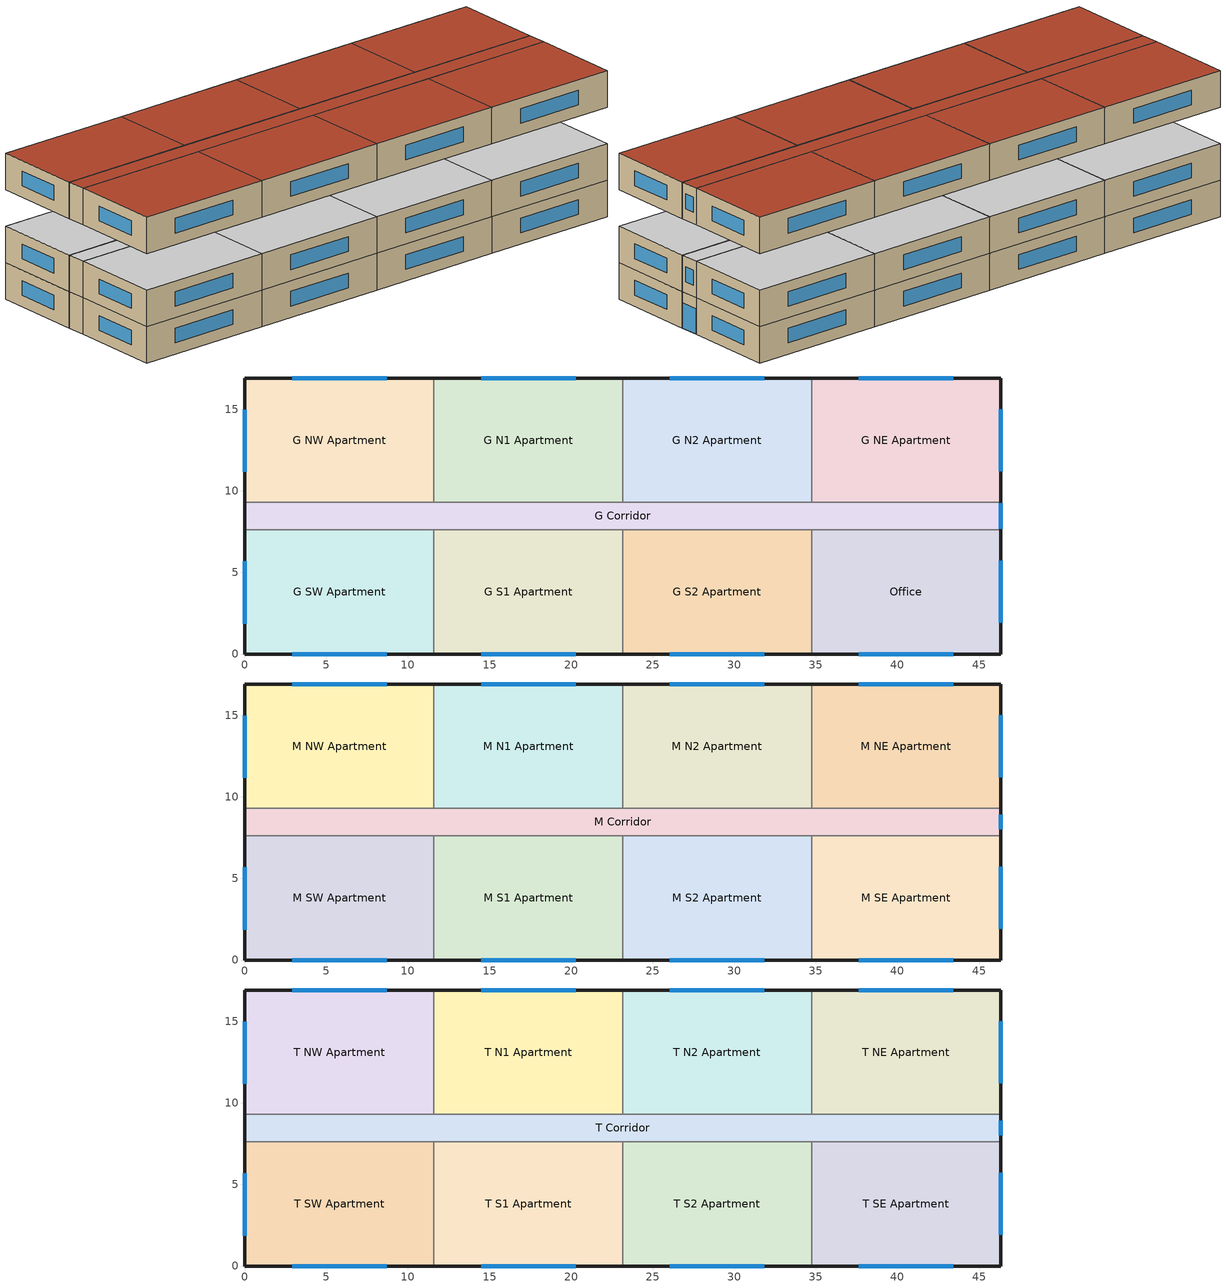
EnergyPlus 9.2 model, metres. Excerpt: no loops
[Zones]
G SW Apartment
 floor ground (ext_slab_8in_with_carpet): 0,7.62 11.58,7.62 11.58,0 0,0 z0
 wall outside (res_ext_wall): 0,7.62 0,0 11.58,0 z0:3.05
 wall to G Corridor (int_wall): 11.58,7.62 0,7.62 z0:3.05
 wall to G S1 Apartment (int_wall): 11.58,0 11.58,7.62 z0:3.05
 window (Window_U_0.41_SHGC_0.38): 2.9,0 8.69,0 / 0,5.68 0,1.87 z0.95:2.17
 ceiling adiabatic (int_slab_ceiling): 11.58,0 11.58,7.62 0,7.62 0,0 z3.05
G S1 Apartment
 floor ground (ext_slab_8in_with_carpet): 11.58,7.62 23.16,7.62 23.16,0 11.58,0 z0
 wall outside (res_ext_wall): 11.58,0 23.16,0 z0:3.05
 wall to G Corridor (int_wall): 23.16,7.62 11.58,7.62 z0:3.05
 wall to G S2 Apartment (int_wall): 23.16,0 23.16,7.62 z0:3.05
 window (Window_U_0.41_SHGC_0.38): 14.48,0 20.27,0 z0.95:2.17
 ceiling adiabatic (int_slab_ceiling): 23.16,0 23.16,7.62 11.58,7.62 11.58,0 z3.05
G S2 Apartment
 floor ground (ext_slab_8in_with_carpet): 23.16,7.62 34.75,7.62 34.75,0 23.16,0 z0
 wall outside (res_ext_wall): 23.16,0 34.75,0 z0:3.05
 wall to G Corridor (int_wall): 34.75,7.62 23.16,7.62 z0:3.05
 wall to Office (int_wall): 34.75,0 34.75,7.62 z0:3.05
 window (Window_U_0.41_SHGC_0.38): 26.06,0 31.85,0 z0.95:2.17
 ceiling adiabatic (int_slab_ceiling): 34.75,0 34.75,7.62 23.16,7.62 23.16,0 z3.05
Office
 floor ground (ext_slab_8in_with_carpet): 34.75,7.62 46.33,7.62 46.33,0 34.75,0 z0
 wall outside (res_ext_wall): 34.75,0 46.33,0 46.33,7.62 z0:3.05
 wall to G Corridor (int_wall): 46.33,7.62 34.75,7.62 z0:3.05
 window (Window_U_0.41_SHGC_0.38): 37.64,0 43.43,0 / 46.33,1.9 46.33,5.71 z0.95:2.17
 ceiling adiabatic (int_slab_ceiling): 46.33,0 46.33,7.62 34.75,7.62 34.75,0 z3.05
G NW Apartment
 floor ground (ext_slab_8in_with_carpet): 0,16.92 11.58,16.92 11.58,9.3 0,9.3 z0
 wall outside (res_ext_wall): 11.58,16.92 0,16.92 0,9.3 z0:3.05
 wall to G Corridor (int_wall): 0,9.3 11.58,9.3 z0:3.05
 wall to G N1 Apartment (int_wall): 11.58,9.3 11.58,16.92 z0:3.05
 window (Window_U_0.41_SHGC_0.38): 0,14.97 0,11.16 / 8.69,16.92 2.89,16.92 z0.95:2.17
 ceiling adiabatic (int_slab_ceiling): 11.58,9.3 11.58,16.92 0,16.92 0,9.3 z3.05
G N1 Apartment
 floor ground (ext_slab_8in_with_carpet): 11.58,16.92 23.16,16.92 23.16,9.3 11.58,9.3 z0
 wall outside (res_ext_wall): 23.16,16.92 11.58,16.92 z0:3.05
 wall to G Corridor (int_wall): 11.58,9.3 23.16,9.3 z0:3.05
 wall to G N2 Apartment (int_wall): 23.16,9.3 23.16,16.92 z0:3.05
 window (Window_U_0.41_SHGC_0.38): 20.27,16.92 14.48,16.92 z0.95:2.17
 ceiling adiabatic (int_slab_ceiling): 23.16,9.3 23.16,16.92 11.58,16.92 11.58,9.3 z3.05
G N2 Apartment
 floor ground (ext_slab_8in_with_carpet): 23.16,16.92 34.75,16.92 34.75,9.3 23.16,9.3 z0
 wall outside (res_ext_wall): 34.75,16.92 23.16,16.92 z0:3.05
 wall to G Corridor (int_wall): 23.16,9.3 34.75,9.3 z0:3.05
 wall to G NE Apartment (int_wall): 34.75,9.3 34.75,16.92 z0:3.05
 window (Window_U_0.41_SHGC_0.38): 31.85,16.92 26.06,16.92 z0.95:2.17
 ceiling adiabatic (int_slab_ceiling): 34.75,9.3 34.75,16.92 23.16,16.92 23.16,9.3 z3.05
G NE Apartment
 floor ground (ext_slab_8in_with_carpet): 34.75,16.92 46.33,16.92 46.33,9.3 34.75,9.3 z0
 wall outside (res_ext_wall): 46.33,9.3 46.33,16.92 34.75,16.92 z0:3.05
 wall to G Corridor (int_wall): 34.75,9.3 46.33,9.3 z0:3.05
 window (Window_U_0.41_SHGC_0.38): 46.33,11.2 46.33,15.01 / 43.43,16.92 37.64,16.92 z0.95:2.17
 ceiling adiabatic (int_slab_ceiling): 46.33,9.3 46.33,16.92 34.75,16.92 34.75,9.3 z3.05
G Corridor
 floor ground (int_slab_ceiling): 0,9.3 46.33,9.3 46.33,7.62 0,7.62 z0
 wall outside (res_ext_wall): 0,9.3 0,7.62 / 46.33,7.62 46.33,9.3 z0:3.05
 window (Window_U_0.41_SHGC_0.38): 46.33,7.67 46.33,9.25 z0.03:2.13
 ceiling adiabatic (int_slab_ceiling): 46.33,7.62 46.33,9.3 0,9.3 0,7.62 z3.05
M NW Apartment
 floor adiabatic (ext_slab_8in_with_carpet): 0,16.92 11.58,16.92 11.58,9.3 0,9.3 z3.05
 wall outside (res_ext_wall): 11.58,16.92 0,16.92 0,9.3 z3.05:6.1
 wall to M Corridor (int_wall): 0,9.3 11.58,9.3 z3.05:6.1
 wall to M N1 Apartment (int_wall): 11.58,9.3 11.58,16.92 z3.05:6.1
 window (Window_U_0.41_SHGC_0.38): 0,14.97 0,11.16 / 8.69,16.92 2.89,16.92 z4:5.22
 ceiling adiabatic (int_slab_ceiling): 11.58,9.3 11.58,16.92 0,16.92 0,9.3 z6.1
M N1 Apartment
 floor adiabatic (ext_slab_8in_with_carpet): 11.58,16.92 23.16,16.92 23.16,9.3 11.58,9.3 z3.05
 wall outside (res_ext_wall): 23.16,16.92 11.58,16.92 z3.05:6.1
 wall to M Corridor (int_wall): 11.58,9.3 23.16,9.3 z3.05:6.1
 wall to M N2 Apartment (int_wall): 23.16,9.3 23.16,16.92 z3.05:6.1
 window (Window_U_0.41_SHGC_0.38): 20.27,16.92 14.48,16.92 z4:5.22
 ceiling adiabatic (int_slab_ceiling): 23.16,9.3 23.16,16.92 11.58,16.92 11.58,9.3 z6.1
M N2 Apartment
 floor adiabatic (ext_slab_8in_with_carpet): 23.16,16.92 34.75,16.92 34.75,9.3 23.16,9.3 z3.05
 wall outside (res_ext_wall): 34.75,16.92 23.16,16.92 z3.05:6.1
 wall to M Corridor (int_wall): 23.16,9.3 34.75,9.3 z3.05:6.1
 wall to M NE Apartment (int_wall): 34.75,9.3 34.75,16.92 z3.05:6.1
 window (Window_U_0.41_SHGC_0.38): 31.85,16.92 26.06,16.92 z4:5.22
 ceiling adiabatic (int_slab_ceiling): 34.75,9.3 34.75,16.92 23.16,16.92 23.16,9.3 z6.1
M NE Apartment
 floor adiabatic (ext_slab_8in_with_carpet): 34.75,16.92 46.33,16.92 46.33,9.3 34.75,9.3 z3.05
 wall outside (res_ext_wall): 46.33,9.3 46.33,16.92 34.75,16.92 z3.05:6.1
 wall to M Corridor (int_wall): 34.75,9.3 46.33,9.3 z3.05:6.1
 window (Window_U_0.41_SHGC_0.38): 46.33,11.2 46.33,15.01 / 43.43,16.92 37.64,16.92 z4:5.22
 ceiling adiabatic (int_slab_ceiling): 46.33,9.3 46.33,16.92 34.75,16.92 34.75,9.3 z6.1
M SW Apartment
 floor adiabatic (ext_slab_8in_with_carpet): 0,7.62 11.58,7.62 11.58,0 0,0 z3.05
 wall outside (res_ext_wall): 0,7.62 0,0 11.58,0 z3.05:6.1
 wall to M Corridor (int_wall): 11.58,7.62 0,7.62 z3.05:6.1
 wall to M S1 Apartment (int_wall): 11.58,0 11.58,7.62 z3.05:6.1
 window (Window_U_0.41_SHGC_0.38): 2.9,0 8.69,0 / 0,5.68 0,1.87 z4:5.22
 ceiling adiabatic (int_slab_ceiling): 11.58,0 11.58,7.62 0,7.62 0,0 z6.1
M SE Apartment
 floor adiabatic (ext_slab_8in_with_carpet): 34.75,7.62 46.33,7.62 46.33,0 34.75,0 z3.05
 wall outside (res_ext_wall): 34.75,0 46.33,0 46.33,7.62 z3.05:6.1
 wall to M Corridor (int_wall): 46.33,7.62 34.75,7.62 z3.05:6.1
 window (Window_U_0.41_SHGC_0.38): 37.64,0 43.43,0 / 46.33,1.9 46.33,5.71 z4:5.22
 ceiling adiabatic (int_slab_ceiling): 46.33,0 46.33,7.62 34.75,7.62 34.75,0 z6.1
M S1 Apartment
 floor adiabatic (ext_slab_8in_with_carpet): 11.58,7.62 23.16,7.62 23.16,0 11.58,0 z3.05
 wall outside (res_ext_wall): 11.58,0 23.16,0 z3.05:6.1
 wall to M Corridor (int_wall): 23.16,7.62 11.58,7.62 z3.05:6.1
 wall to M S2 Apartment (int_wall): 23.16,0 23.16,7.62 z3.05:6.1
 window (Window_U_0.41_SHGC_0.38): 14.48,0 20.27,0 z4:5.22
 ceiling adiabatic (int_slab_ceiling): 23.16,0 23.16,7.62 11.58,7.62 11.58,0 z6.1
M S2 Apartment
 floor adiabatic (ext_slab_8in_with_carpet): 23.16,7.62 34.75,7.62 34.75,0 23.16,0 z3.05
 wall outside (res_ext_wall): 23.16,0 34.75,0 z3.05:6.1
 wall to M Corridor (int_wall): 34.75,7.62 23.16,7.62 z3.05:6.1
 wall to M SE Apartment (int_wall): 34.75,0 34.75,7.62 z3.05:6.1
 window (Window_U_0.41_SHGC_0.38): 26.06,0 31.85,0 z4:5.22
 ceiling adiabatic (int_slab_ceiling): 34.75,0 34.75,7.62 23.16,7.62 23.16,0 z6.1
M Corridor
 floor adiabatic (ext_slab_8in_with_carpet): 0,9.3 46.33,9.3 46.33,7.62 0,7.62 z3.05
 wall outside (res_ext_wall): 0,9.3 0,7.62 / 46.33,7.62 46.33,9.3 z3.05:6.1
 window (Window_U_0.41_SHGC_0.38): 46.33,8 46.33,8.91 z4:5.22
 ceiling adiabatic (int_slab_ceiling): 46.33,7.62 46.33,9.3 0,9.3 0,7.62 z6.1
T NW Apartment
 floor adiabatic (ext_slab_8in_with_carpet): 0,16.92 11.58,16.92 11.58,9.3 0,9.3 z9.14
 wall outside (res_ext_wall): 11.58,16.92 0,16.92 0,9.3 z9.14:12.19
 wall to T Corridor (int_wall): 0,9.3 11.58,9.3 z9.14:12.19
 wall to T N1 Apartment (int_wall): 11.58,9.3 11.58,16.92 z9.14:12.19
 window (Window_U_0.41_SHGC_0.38): 0,14.97 0,11.16 / 8.69,16.92 2.89,16.92 z10.1:11.32
 roof outside (res_roof): 11.58,9.3 11.58,16.92 0,16.92 0,9.3 z12.19
T N1 Apartment
 floor adiabatic (ext_slab_8in_with_carpet): 11.58,16.92 23.16,16.92 23.16,9.3 11.58,9.3 z9.14
 wall outside (res_ext_wall): 23.16,16.92 11.58,16.92 z9.14:12.19
 wall to T Corridor (int_wall): 11.58,9.3 23.16,9.3 z9.14:12.19
 wall to T N2 Apartment (int_wall): 23.16,9.3 23.16,16.92 z9.14:12.19
 window (Window_U_0.41_SHGC_0.38): 20.27,16.92 14.48,16.92 z10.1:11.32
 roof outside (res_roof): 23.16,9.3 23.16,16.92 11.58,16.92 11.58,9.3 z12.19
T N2 Apartment
 floor adiabatic (ext_slab_8in_with_carpet): 23.16,16.92 34.75,16.92 34.75,9.3 23.16,9.3 z9.14
 wall outside (res_ext_wall): 34.75,16.92 23.16,16.92 z9.14:12.19
 wall to T Corridor (int_wall): 23.16,9.3 34.75,9.3 z9.14:12.19
 wall to T NE Apartment (int_wall): 34.75,9.3 34.75,16.92 z9.14:12.19
 window (Window_U_0.41_SHGC_0.38): 31.85,16.92 26.06,16.92 z10.1:11.32
 roof outside (res_roof): 34.75,9.3 34.75,16.92 23.16,16.92 23.16,9.3 z12.19
T NE Apartment
 floor adiabatic (ext_slab_8in_with_carpet): 34.75,16.92 46.33,16.92 46.33,9.3 34.75,9.3 z9.14
 wall outside (res_ext_wall): 46.33,9.3 46.33,16.92 34.75,16.92 z9.14:12.19
 wall to T Corridor (int_wall): 34.75,9.3 46.33,9.3 z9.14:12.19
 window (Window_U_0.41_SHGC_0.38): 46.33,11.2 46.33,15.01 / 43.43,16.92 37.64,16.92 z10.1:11.32
 roof outside (res_roof): 46.33,9.3 46.33,16.92 34.75,16.92 34.75,9.3 z12.19
T SW Apartment
 floor adiabatic (ext_slab_8in_with_carpet): 0,7.62 11.58,7.62 11.58,0 0,0 z9.14
 wall outside (res_ext_wall): 0,7.62 0,0 11.58,0 z9.14:12.19
 wall to T Corridor (int_wall): 11.58,7.62 0,7.62 z9.14:12.19
 wall to T S1 Apartment (int_wall): 11.58,0 11.58,7.62 z9.14:12.19
 window (Window_U_0.41_SHGC_0.38): 2.9,0 8.69,0 / 0,5.68 0,1.87 z10.1:11.32
 roof outside (res_roof): 11.58,0 11.58,7.62 0,7.62 0,0 z12.19
T SE Apartment
 floor adiabatic (ext_slab_8in_with_carpet): 34.75,7.62 46.33,7.62 46.33,0 34.75,0 z9.14
 wall outside (res_ext_wall): 34.75,0 46.33,0 46.33,7.62 z9.14:12.19
 wall to T Corridor (int_wall): 46.33,7.62 34.75,7.62 z9.14:12.19
 window (Window_U_0.41_SHGC_0.38): 37.64,0 43.43,0 / 46.33,1.9 46.33,5.71 z10.1:11.32
 roof outside (res_roof): 46.33,0 46.33,7.62 34.75,7.62 34.75,0 z12.19
T S1 Apartment
 floor adiabatic (ext_slab_8in_with_carpet): 11.58,7.62 23.16,7.62 23.16,0 11.58,0 z9.14
 wall outside (res_ext_wall): 11.58,0 23.16,0 z9.14:12.19
 wall to T Corridor (int_wall): 23.16,7.62 11.58,7.62 z9.14:12.19
 wall to T S2 Apartment (int_wall): 23.16,0 23.16,7.62 z9.14:12.19
 window (Window_U_0.41_SHGC_0.38): 14.48,0 20.27,0 z10.1:11.32
 roof outside (res_roof): 23.16,0 23.16,7.62 11.58,7.62 11.58,0 z12.19
T S2 Apartment
 floor adiabatic (ext_slab_8in_with_carpet): 23.16,7.62 34.75,7.62 34.75,0 23.16,0 z9.14
 wall outside (res_ext_wall): 23.16,0 34.75,0 z9.14:12.19
 wall to T Corridor (int_wall): 34.75,7.62 23.16,7.62 z9.14:12.19
 wall to T SE Apartment (int_wall): 34.75,0 34.75,7.62 z9.14:12.19
 window (Window_U_0.41_SHGC_0.38): 26.06,0 31.85,0 z10.1:11.32
 roof outside (res_roof): 34.75,0 34.75,7.62 23.16,7.62 23.16,0 z12.19
T Corridor
 floor adiabatic (ext_slab_8in_with_carpet): 0,9.3 46.33,9.3 46.33,7.62 0,7.62 z9.14
 wall outside (res_ext_wall): 0,9.3 0,7.62 / 46.33,7.62 46.33,9.3 z9.14:12.19
 window (Window_U_0.41_SHGC_0.38): 46.33,8 46.33,8.91 z10.1:11.32
 roof outside (res_roof): 46.33,7.62 46.33,9.3 0,9.3 0,7.62 z12.19
[Building]
Mid-Rise Apartment: North Axis {deg}=0; Terrain=City; Loads Convergence Tolerance Value=0.04; Temperature Convergence Tolerance Value {deltaC}=0.4; Solar Distribution=FullExterior; Maximum Number of Warmup Days=25; Minimum Number of Warmup Days=6
[Site:Location]
Xian_Shaanxi_CHN Design_Conditions: Latitude {deg}=34.3; Longitude {deg}=108.93; Time Zone {hr}=8; Elevation {m}=397.5
[SizingPeriod:DesignDay] Day of Month=21; Dry-Bulb Temperature Range Modifier Type=DefaultMultipliers; Barometric Pressure {Pa}=96640; Wind Direction {deg}=70; Rain Indicator=No; Snow Indicator=No; Daylight Saving Time Indicator=No
Name | Month | Day Type | Maximum Dry-Bulb Temperature {C} | Daily Dry-Bulb Temperature Range {deltaC} | Humidity Condition Type | Wetbulb or DewPoint at Maximum Dry-Bulb {C} | Wind Speed {m/s} | Solar Model Indicator | Sky Clearness | ASHRAE Clear Sky Optical Depth for Beam Irradiance (taub) | ASHRAE Clear Sky Optical Depth for Diffuse Irradiance (taud) | Enthalpy at Maximum Dry-Bulb {J/kg}
Xian Ann Htg 99.6% Condns DB | 1 | WinterDesignDay | -6.3 | 0 | Wetbulb | -6.3 | 1.1 | ASHRAEClearSky | 0
Xian Ann Htg 99% Condns DB | 1 | WinterDesignDay | -4.8 | 0 | Wetbulb | -4.8 | 1.1 | ASHRAEClearSky | 0
Xian Ann Hum_n 99.6% Condns DP=>MCDB | 1 | WinterDesignDay | 1.6 | 0 | Dewpoint | -18.1 | 1.1 | ASHRAEClearSky | 0
Xian Ann Hum_n 99% Condns DP=>MCDB | 1 | WinterDesignDay | 1.7 | 0 | Dewpoint | -15.3 | 1.1 | ASHRAEClearSky | 0
Xian Ann Htg Wind 99.6% Condns WS=>MCDB | 1 | WinterDesignDay | 3 | 0 | Wetbulb | 3 | 7.3 | ASHRAEClearSky | 0
Xian Ann Htg Wind 99% Condns WS=>MCDB | 1 | WinterDesignDay | 1.8 | 0 | Wetbulb | 1.8 | 6.3 | ASHRAEClearSky | 0
Xian Ann Clg .4% Condns DB=>MWB | 7 | SummerDesignDay | 35.9 | 9.2 | Wetbulb | 23.3 | 2.9 | ASHRAETau |  | 0.807 | 1.369
Xian Ann Clg 1% Condns DB=>MWB | 7 | SummerDesignDay | 34.4 | 9.2 | Wetbulb | 23.1 | 2.9 | ASHRAETau |  | 0.807 | 1.369
Xian Ann Clg 2% Condns DB=>MWB | 7 | SummerDesignDay | 33 | 9.2 | Wetbulb | 22.9 | 2.9 | ASHRAETau |  | 0.807 | 1.369
Xian Ann Clg .4% Condns WB=>MDB | 7 | SummerDesignDay | 32 | 9.2 | Wetbulb | 26.4 | 2.9 | ASHRAETau |  | 0.807 | 1.369
Xian Ann Clg 1% Condns WB=>MDB | 7 | SummerDesignDay | 30.9 | 9.2 | Wetbulb | 25.5 | 2.9 | ASHRAETau |  | 0.807 | 1.369
Xian Ann Clg 2% Condns WB=>MDB | 7 | SummerDesignDay | 30 | 9.2 | Wetbulb | 24.8 | 2.9 | ASHRAETau |  | 0.807 | 1.369
Xian Ann Clg .4% Condns DP=>MDB | 7 | SummerDesignDay | 29.9 | 9.2 | Dewpoint | 25 | 2.9 | ASHRAETau |  | 0.807 | 1.369
Xian Ann Clg 1% Condns DP=>MDB | 7 | SummerDesignDay | 28.9 | 9.2 | Dewpoint | 24 | 2.9 | ASHRAETau |  | 0.807 | 1.369
Xian Ann Clg 2% Condns DP=>MDB | 7 | SummerDesignDay | 28.1 | 9.2 | Dewpoint | 23.2 | 2.9 | ASHRAETau |  | 0.807 | 1.369
Xian Ann Clg .4% Condns Enth=>MDB | 7 | SummerDesignDay | 32 | 9.2 | Enthalpy |  | 2.9 | ASHRAETau |  | 0.807 | 1.369 | 85500
Xian Ann Clg 1% Condns Enth=>MDB | 7 | SummerDesignDay | 31.1 | 9.2 | Enthalpy |  | 2.9 | ASHRAETau |  | 0.807 | 1.369 | 81500
Xian Ann Clg 2% Condns Enth=>MDB | 7 | SummerDesignDay | 30.1 | 9.2 | Enthalpy |  | 2.9 | ASHRAETau |  | 0.807 | 1.369 | 78200
[Site:GroundTemperature:BuildingSurface]
20.31, 20.26, 20.3, 20.32, 20.42, 22.72, 23.17, 23.28, 23.32, 21.04, 20.61, 20.42
[Site:WaterMainsTemperature]
Calculation Method=Correlation; Annual Average Outdoor Air Temperature {C}=9.95; Maximum Difference In Monthly Average Outdoor Air Temperatures {deltaC}=23.7
[Material]
Name | Roughness | Thickness {m} | Conductivity {W/m-K} | Density {kg/m3} | Specific Heat {J/kg-K} | Thermal Absorptance | Solar Absorptance | Visible Absorptance
Std Wood 6inch | MediumSmooth | 0.15 | 0.12 | 540 | 1210 | 0.9 | 0.7 | 0.7
F07 25mm stucco | Smooth | 0.0254 | 0.72 | 1856 | 840 | 0.9 | 0.7 | 0.7
F08 Metal surface | Smooth | 0.0008 | 45.28 | 7824 | 500
F13 Built-up roofing | Rough | 0.0095 | 0.16 | 1120 | 1460 | 0.9 | 0.7
G01 13mm gypsum board | Smooth | 0.0127 | 0.16 | 800 | 1090 | 0.9 | 0.7 | 0.5
G01 16mm gypsum board | MediumSmooth | 0.0159 | 0.16 | 800 | 1090
100mm Normalweight concrete floor | MediumRough | 0.1016 | 2.31 | 2322 | 832
200mm Normalweight concrete floor | MediumRough | 0.2032 | 2.31 | 2322 | 832
[Material:NoMass] Thermal Absorptance=0.9; Solar Absorptance=0.7
Name | Roughness | Thermal Resistance {m2-K/W} | Visible Absorptance
CP02 CARPET PAD | VeryRough | 0.21648 | 0.8
Res_Roof_Insulation | MediumSmooth | 5.30668 | 0.7
Res_Exterior_Wall_Insulation | MediumSmooth | 2.81828 | 0.7
[WindowMaterial:Glazing] Optical Data Type=SpectralAverage; Infrared Transmittance at Normal Incidence=0; Front Side Infrared Hemispherical Emissivity=0.84
Name | Thickness {m} | Solar Transmittance at Normal Incidence | Front Side Solar Reflectance at Normal Incidence | Back Side Solar Reflectance at Normal Incidence | Visible Transmittance at Normal Incidence | Front Side Visible Reflectance at Normal Incidence | Back Side Visible Reflectance at Normal Incidence | Back Side Infrared Hemispherical Emissivity | Conductivity {W/m-K}
Glass_102_LayerAvg | 0.003048 | 0.833848 | 0.0747638 | 0.0748545 | 0.89926 | 0.082563 | 0.082564 | 0.84 | 1
Glass_8652_LayerAvg | 0.003059 | 0.343691 | 0.298987 | 0.462105 | 0.487937 | 0.209449 | 0.306829 | 0.39 | 0.962
[WindowMaterial:Gas]
Gap_1_W_0_0127: Gas Type=Air; Thickness {m}=0.0127
[Construction]
InteriorFurnishings: Std Wood 6inch
int_wall: G01 13mm gypsum board, G01 13mm gypsum board
ext_slab_8in_with_carpet: 200mm Normalweight concrete floor, CP02 CARPET PAD
int_slab_ceiling: CP02 CARPET PAD, 100mm Normalweight concrete floor
res_roof: F13 Built-up roofing, Res_Roof_Insulation, F08 Metal surface
res_ext_wall: F07 25mm stucco, G01 16mm gypsum board, Res_Exterior_Wall_Insulation, G01 16mm gypsum board
Window_U_0.41_SHGC_0.38: Glass_8652_LayerAvg, Gap_1_W_0_0127, Glass_102_LayerAvg
[Zone] Type=1; Multiplier=1
G SW Apartment; G NW Apartment; Office; G NE Apartment; G N1 Apartment; G N2 Apartment; G S1 Apartment; G S2 Apartment; M SW Apartment; M NW Apartment; M SE Apartment; M NE Apartment; M N1 Apartment; M N2 Apartment; M S1 Apartment; M S2 Apartment; T SW Apartment; T NW Apartment; T SE Apartment; T NE Apartment; T N1 Apartment; T N2 Apartment; T S1 Apartment; T S2 Apartment; T Corridor; G Corridor; M Corridor
[InternalMass] Construction=InteriorFurnishings
Name | Zone or ZoneList | Surface Area {m2}
G InternalMass SWA | G SW Apartment | 88.2493
G InternalMass NWA | G NW Apartment | 88.2493
G InternalMass SEA | Office | 88.2493
G InternalMass NEA | G NE Apartment | 88.2493
G InternalMass N1A | G N1 Apartment | 88.2493
G InternalMass N2A | G N2 Apartment | 88.2493
G InternalMass S1A | G S1 Apartment | 88.2493
G InternalMass S2A | G S2 Apartment | 88.2493
M InternalMass SWA | M SW Apartment | 176.499
M InternalMass NWA | M NW Apartment | 176.499
M InternalMass SEA | M SE Apartment | 176.499
M InternalMass NEA | M NE Apartment | 176.499
M InternalMass N1A | M N1 Apartment | 176.499
M InternalMass N2A | M N2 Apartment | 176.499
M InternalMass S1A | M S1 Apartment | 176.499
M InternalMass S2A | M S2 Apartment | 176.499
T InternalMass SWA | T SW Apartment | 88.2493
T InternalMass NWA | T NW Apartment | 88.2493
T InternalMass SEA | T SE Apartment | 88.2493
T InternalMass NEA | T NE Apartment | 88.2493
T InternalMass N1A | T N1 Apartment | 88.2493
T InternalMass N2A | T N2 Apartment | 88.2493
T InternalMass S1A | T S1 Apartment | 88.2493
T InternalMass S2A | T S2 Apartment | 88.2493
[People] Number of People Calculation Method=People; Fraction Radiant=1; Sensible Heat Fraction=autosize; Activity Level Schedule=Activity Schedule
Name | Zone or ZoneList | Number of People Schedule | Number of People
Occup_GSW | G SW Apartment | OCC_APT_SCH | 2.5
Occup_GNW | G NW Apartment | OCC_APT_SCH | 2.5
Occup_Office | Office | OCC_OFF_SCH | 1
Occup_GNE | G NE Apartment | OCC_APT_SCH | 2.5
Occup_GN1 | G N1 Apartment | OCC_APT_SCH | 2.5
Occup_GN2 | G N2 Apartment | OCC_APT_SCH | 2.5
Occup_GS1 | G S1 Apartment | OCC_APT_SCH | 2.5
Occup_GS2 | G S2 Apartment | OCC_APT_SCH | 2.5
Occup_MSW | M SW Apartment | OCC_APT_SCH | 2.5
Occup_MNW | M NW Apartment | OCC_APT_SCH | 2.5
Occup_MSE | M SE Apartment | OCC_APT_SCH | 2.5
Occup_MNE | M NE Apartment | OCC_APT_SCH | 2.5
Occup_MN1 | M N1 Apartment | OCC_APT_SCH | 2.5
Occup_MN2 | M N2 Apartment | OCC_APT_SCH | 2.5
Occup_MS1 | M S1 Apartment | OCC_APT_SCH | 2.5
Occup_MS2 | M S2 Apartment | OCC_APT_SCH | 2.5
Occup_TSW | T SW Apartment | OCC_APT_SCH | 2.5
Occup_TNW | T NW Apartment | OCC_APT_SCH | 2.5
Occup_TSE | T SE Apartment | OCC_APT_SCH | 2.5
Occup_TNE | T NE Apartment | OCC_APT_SCH | 2.5
Occup_TN1 | T N1 Apartment | OCC_APT_SCH | 2.5
Occup_TN2 | T N2 Apartment | OCC_APT_SCH | 2.5
Occup_TS1 | T S1 Apartment | OCC_APT_SCH | 2.5
Occup_TS2 | T S2 Apartment | OCC_APT_SCH | 2.5
[Lights] Design Level Calculation Method=Watts/Area; Return Air Fraction=0; Return Air Fraction Calculated from Plenum Temperature=No
Name | Zone or ZoneList | Schedule | Watts per Zone Floor Area {W/m2}
Lighting_hardwired_GSW | G SW Apartment | LTG_APT_SCH | 6.45835
Lighting_hardwired_GNW | G NW Apartment | LTG_APT_SCH | 6.45835
Lighting_hardwired_Office; Lighting_plugin_Office | Office | LTG_OFF_SCH | 10.0104
Lighting_hardwired_GNE | G NE Apartment | LTG_APT_SCH | 6.45835
Lighting_hardwired_GN1 | G N1 Apartment | LTG_APT_SCH | 6.45835
Lighting_hardwired_GN2 | G N2 Apartment | LTG_APT_SCH | 6.45835
Lighting_hardwired_GS1 | G S1 Apartment | LTG_APT_SCH | 6.45835
Lighting_hardwired_GS2 | G S2 Apartment | LTG_APT_SCH | 6.45835
Lighting_hardwired_MSW | M SW Apartment | LTG_APT_SCH | 6.45835
Lighting_hardwired_MNW | M NW Apartment | LTG_APT_SCH | 6.45835
Lighting_hardwired_MSE | M SE Apartment | LTG_APT_SCH | 6.45835
Lighting_hardwired_MNE | M NE Apartment | LTG_APT_SCH | 6.45835
Lighting_hardwired_MN1 | M N1 Apartment | LTG_APT_SCH | 6.45835
Lighting_hardwired_MN2 | M N2 Apartment | LTG_APT_SCH | 6.45835
Lighting_hardwired_MS1 | M S1 Apartment | LTG_APT_SCH | 6.45835
Lighting_hardwired_MS2 | M S2 Apartment | LTG_APT_SCH | 6.45835
Lighting_hardwired_TSW | T SW Apartment | LTG_APT_SCH | 6.45835
Lighting_hardwired_TNW | T NW Apartment | LTG_APT_SCH | 6.45835
Lighting_hardwired_TSE | T SE Apartment | LTG_APT_SCH | 6.45835
Lighting_hardwired_TNE | T NE Apartment | LTG_APT_SCH | 6.45835
Lighting_hardwired_TN1 | T N1 Apartment | LTG_APT_SCH | 6.45835
Lighting_hardwired_TN2 | T N2 Apartment | LTG_APT_SCH | 6.45835
Lighting_hardwired_TS1 | T S1 Apartment | LTG_APT_SCH | 6.45835
Lighting_hardwired_TS2 | T S2 Apartment | LTG_APT_SCH | 6.45835
Lighting_hardwired_GC | G Corridor | LTG_COR_SCH | 8.52502
Lighting_hardwired_MC | M Corridor | LTG_COR_SCH | 8.52502
Lighting_hardwired_TC | T Corridor | LTG_COR_SCH | 8.52502
Lighting_plugin_GSW | G SW Apartment | LTG_APT_SCH | 2.90626
Lighting_plugin_GNW | G NW Apartment | LTG_APT_SCH | 2.90626
Lighting_plugin_GNE | G NE Apartment | LTG_APT_SCH | 2.90626
Lighting_plugin_GN1 | G N1 Apartment | LTG_APT_SCH | 2.90626
Lighting_plugin_GN2 | G N2 Apartment | LTG_APT_SCH | 2.90626
Lighting_plugin_GS1 | G S1 Apartment | LTG_APT_SCH | 2.90626
Lighting_plugin_GS2 | G S2 Apartment | LTG_APT_SCH | 2.90626
Lighting_plugin_MSW | M SW Apartment | LTG_APT_SCH | 2.90626
Lighting_plugin_MNW | M NW Apartment | LTG_APT_SCH | 2.90626
Lighting_plugin_MSE | M SE Apartment | LTG_APT_SCH | 2.90626
Lighting_plugin_MNE | M NE Apartment | LTG_APT_SCH | 2.90626
Lighting_plugin_MN1 | M N1 Apartment | LTG_APT_SCH | 2.90626
Lighting_plugin_MN2 | M N2 Apartment | LTG_APT_SCH | 2.90626
Lighting_plugin_MS1 | M S1 Apartment | LTG_APT_SCH | 2.90626
Lighting_plugin_MS2 | M S2 Apartment | LTG_APT_SCH | 2.90626
Lighting_plugin_TSW | T SW Apartment | LTG_APT_SCH | 2.90626
Lighting_plugin_TNW | T NW Apartment | LTG_APT_SCH | 2.90626
Lighting_plugin_TSE | T SE Apartment | LTG_APT_SCH | 2.90626
Lighting_plugin_TNE | T NE Apartment | LTG_APT_SCH | 2.90626
Lighting_plugin_TN1 | T N1 Apartment | LTG_APT_SCH | 2.90626
Lighting_plugin_TN2 | T N2 Apartment | LTG_APT_SCH | 2.90626
Lighting_plugin_TS1 | T S1 Apartment | LTG_APT_SCH | 2.90626
Lighting_plugin_TS2 | T S2 Apartment | LTG_APT_SCH | 2.90626
[ElectricEquipment] Fraction Latent=0
Name | Zone or ZoneList | Schedule | Design Level Calculation Method | Watts per Zone Floor Area {W/m2} | Fraction Radiant | Fraction Lost | Design Level {W}
Plug_GSW | G SW Apartment | EQP_APT_SCH | Watts/Area | 6.67 | 0.5 | 0
Plug_GNW | G NW Apartment | EQP_APT_SCH | Watts/Area | 6.67 | 0.5 | 0
Plug_Office | Office | EQP_OFF_SCH | Watts/Area | 6.67 | 0.5 | 0
Plug_GNE | G NE Apartment | EQP_APT_SCH | Watts/Area | 6.67 | 0.5 | 0
Plug_GN1 | G N1 Apartment | EQP_APT_SCH | Watts/Area | 6.67 | 0.5 | 0
Plug_GN2 | G N2 Apartment | EQP_APT_SCH | Watts/Area | 6.67 | 0.5 | 0
Plug_GS1 | G S1 Apartment | EQP_APT_SCH | Watts/Area | 6.67 | 0.5 | 0
Plug_GS2 | G S2 Apartment | EQP_APT_SCH | Watts/Area | 6.67 | 0.5 | 0
Plug_MSW | M SW Apartment | EQP_APT_SCH | Watts/Area | 6.67 | 0.5 | 0
Plug_MNW | M NW Apartment | EQP_APT_SCH | Watts/Area | 6.67 | 0.5 | 0
Plug_MSE | M SE Apartment | EQP_APT_SCH | Watts/Area | 6.67 | 0.5 | 0
Plug_MNE | M NE Apartment | EQP_APT_SCH | Watts/Area | 6.67 | 0.5 | 0
Plug_MN1 | M N1 Apartment | EQP_APT_SCH | Watts/Area | 6.67 | 0.5 | 0
Plug_MN2 | M N2 Apartment | EQP_APT_SCH | Watts/Area | 6.67 | 0.5 | 0
Plug_MS1 | M S1 Apartment | EQP_APT_SCH | Watts/Area | 6.67 | 0.5 | 0
Plug_MS2 | M S2 Apartment | EQP_APT_SCH | Watts/Area | 6.67 | 0.5 | 0
Plug_TSW | T SW Apartment | EQP_APT_SCH | Watts/Area | 6.67 | 0.5 | 0
Plug_TNW | T NW Apartment | EQP_APT_SCH | Watts/Area | 6.67 | 0.5 | 0
Plug_TSE | T SE Apartment | EQP_APT_SCH | Watts/Area | 6.67 | 0.5 | 0
Plug_TNE | T NE Apartment | EQP_APT_SCH | Watts/Area | 6.67 | 0.5 | 0
Plug_TN1 | T N1 Apartment | EQP_APT_SCH | Watts/Area | 6.67 | 0.5 | 0
Plug_TN2 | T N2 Apartment | EQP_APT_SCH | Watts/Area | 6.67 | 0.5 | 0
Plug_TS1 | T S1 Apartment | EQP_APT_SCH | Watts/Area | 6.67 | 0.5 | 0
Plug_TS2 | T S2 Apartment | EQP_APT_SCH | Watts/Area | 6.67 | 0.5 | 0
G Corridor_Elevators_Equip | G Corridor | BLDG_ELEVATORS | EquipmentLevel |  | 0 | 0.95 | 16054.9
Elevators_Lights_Fan | G Corridor | ELEV_LIGHT_FAN_SCH_ADD_DF | EquipmentLevel |  | 0 | 0.95 | 63
[ZoneInfiltration:DesignFlowRate] Temperature Term Coefficient=0; Velocity Squared Term Coefficient=0
Name | Zone or ZoneList | Schedule | Design Flow Rate Calculation Method | Design Flow Rate {m3/s} | Flow per Exterior Surface Area {m3/s-m2} | Constant Term Coefficient | Velocity Term Coefficient
Infil_GSW | G SW Apartment | INF_APT_SCH | Flow/ExteriorArea | 0 | 0.00056896 | 0 | 0.224
Infil_GNW | G NW Apartment | INF_APT_SCH | Flow/ExteriorArea | 0 | 0.00056896 | 0 | 0.224
Infil_Office | Office | INF_OFF_SCH | Flow/ExteriorArea | 0 | 0.00056896 | 0 | 0.224
Infil_GNE | G NE Apartment | INF_APT_SCH | Flow/ExteriorArea | 0 | 0.00056896 | 0 | 0.224
Infil_GN1 | G N1 Apartment | INF_APT_SCH | Flow/ExteriorArea | 0 | 0.00056896 | 0 | 0.224
Infil_GN2 | G N2 Apartment | INF_APT_SCH | Flow/ExteriorArea | 0 | 0.00056896 | 0 | 0.224
Infil_GS1 | G S1 Apartment | INF_APT_SCH | Flow/ExteriorArea | 0 | 0.00056896 | 0 | 0.224
Infil_GS2 | G S2 Apartment | INF_APT_SCH | Flow/ExteriorArea | 0 | 0.00056896 | 0 | 0.224
Infil_MSW | M SW Apartment | INF_APT_SCH | Flow/ExteriorArea | 0 | 0.00056896 | 0 | 0.224
Infil_MNW | M NW Apartment | INF_APT_SCH | Flow/ExteriorArea | 0 | 0.00056896 | 0 | 0.224
Infil_MSE | M SE Apartment | INF_APT_SCH | Flow/ExteriorArea | 0 | 0.00056896 | 0 | 0.224
Infil_MNE | M NE Apartment | INF_APT_SCH | Flow/ExteriorArea | 0 | 0.00056896 | 0 | 0.224
Infil_MN1 | M N1 Apartment | INF_APT_SCH | Flow/ExteriorArea | 0 | 0.00056896 | 0 | 0.224
Infil_MN2 | M N2 Apartment | INF_APT_SCH | Flow/ExteriorArea | 0 | 0.00056896 | 0 | 0.224
Infil_MS1 | M S1 Apartment | INF_APT_SCH | Flow/ExteriorArea | 0 | 0.00056896 | 0 | 0.224
Infil_MS2 | M S2 Apartment | INF_APT_SCH | Flow/ExteriorArea | 0 | 0.00056896 | 0 | 0.224
Infil_SW | T SW Apartment | INF_APT_SCH | Flow/ExteriorArea | 0 | 0.000226844 | 0 | 0.224
Infil_NW | T NW Apartment | INF_APT_SCH | Flow/ExteriorArea | 0 | 0.000226844 | 0 | 0.224
Infil_SE | T SE Apartment | INF_APT_SCH | Flow/ExteriorArea | 0 | 0.000226844 | 0 | 0.224
Infil_NE | T NE Apartment | INF_APT_SCH | Flow/ExteriorArea | 0 | 0.000226844 | 0 | 0.224
Infil_TN1 | T N1 Apartment | INF_APT_SCH | Flow/ExteriorArea | 0 | 0.000162552 | 0 | 0.224
Infil_TN2 | T N2 Apartment | INF_APT_SCH | Flow/ExteriorArea | 0 | 0.000162552 | 0 | 0.224
Infil_TS1 | T S1 Apartment | INF_APT_SCH | Flow/ExteriorArea | 0 | 0.000162552 | 0 | 0.224
Infil_TS2 | T S2 Apartment | INF_APT_SCH | Flow/ExteriorArea | 0 | 0.000162552 | 0 | 0.224
Infil_GC | G Corridor | INF_COR_SCH | Flow/ExteriorArea | 0 | 0.00056896 | 0 | 0.224
Door_Infil_GC | G Corridor | INFIL_Door_Opening_SCH | Flow/Zone | 0.327531 |  | 1 | 0
Infil_MC | M Corridor | INF_COR_SCH | Flow/ExteriorArea | 0 | 0.00056896 | 0 | 0.224
Infil_TC | T Corridor | INF_COR_SCH | Flow/ExteriorArea | 0 | 6.617e-05 | 0 | 0.224
[ZoneVentilation:WindandStackOpenArea] Opening Area {m2}=0.0374; Opening Area Fraction Schedule=Sliding_Doors_Ventilation_Availability_SCH; Opening Effectiveness=autocalculate; Height Difference {m}=6.0957; Discharge Coefficient for Opening=autocalculate; Minimum Indoor Temperature {C}=18.89; Maximum Indoor Temperature {C}=25.56; Delta Temperature {deltaC}=-100; Minimum Outdoor Temperature {C}=15.56; Maximum Outdoor Temperature {C}=26.67; Maximum Wind Speed {m/s}=40
Name | Zone | Effective Angle {deg}
G SW Apartment Sliding Door Ventilation | G SW Apartment | 180
G NW Apartment Sliding Door Ventilation | G NW Apartment | 0
G NE Apartment Sliding Door Ventilation | G NE Apartment | 0
G N1 Apartment Sliding Door Ventilation | G N1 Apartment | 0
G N2 Apartment Sliding Door Ventilation | G N2 Apartment | 0
G S1 Apartment Sliding Door Ventilation | G S1 Apartment | 180
G S2 Apartment Sliding Door Ventilation | G S2 Apartment | 180
M SW Apartment Sliding Door Ventilation | M SW Apartment | 180
M NW Apartment Sliding Door Ventilation | M NW Apartment | 0
M SE Apartment Sliding Door Ventilation | M SE Apartment | 180
M NE Apartment Sliding Door Ventilation | M NE Apartment | 0
M N1 Apartment Sliding Door Ventilation | M N1 Apartment | 0
M N2 Apartment Sliding Door Ventilation | M N2 Apartment | 0
M S1 Apartment Sliding Door Ventilation | M S1 Apartment | 180
M S2 Apartment Sliding Door Ventilation | M S2 Apartment | 180
T SW Apartment Sliding Door Ventilation | T SW Apartment | 180
T NW Apartment Sliding Door Ventilation | T NW Apartment | 0
T SE Apartment Sliding Door Ventilation | T SE Apartment | 180
T NE Apartment Sliding Door Ventilation | T NE Apartment | 0
T N1 Apartment Sliding Door Ventilation | T N1 Apartment | 0
T N2 Apartment Sliding Door Ventilation | T N2 Apartment | 0
T S1 Apartment Sliding Door Ventilation | T S1 Apartment | 180
T S2 Apartment Sliding Door Ventilation | T S2 Apartment | 180
[Exterior:Lights]
Facade Lighting: Schedule=Exterior_Lgt_ALWAYS_ON; Design Level {W}=1651; Control Option=AstronomicalClock
[EnergyManagementSystem:Actuator] Actuated Component Type=Schedule:Compact; Actuated Component Control Type=Schedule Value
Name | Actuated Component Unique
S_Apartment_CLGSETP_Vent_CTRL | S CLGSETP_APT_SCH
S_Apartment_HTGSETP_Vent_CTRL | S HTGSETP_APT_SCH
N_Apartment_CLGSETP_Vent_CTRL | N CLGSETP_APT_SCH
N_Apartment_HTGSETP_Vent_CTRL | N HTGSETP_APT_SCH
[EnergyManagementSystem:ProgramCallingManager]
Vent_Thermostat_Reset: BeginTimestepBeforePredictor; Vent_Program_N_Apartments; Vent_Program_S_Apartments
[EnergyManagementSystem:Program]
Vent_Program_S_Apartments: Set Vent_Setback_Flag = 1; IF (M_S1_Apartment_Sliding_Door_Ventilation_Sensor > 0) && (Vent_Setback_Flag == 1); SET S_Apartment_CLGSETP_Vent_CTRL = 32.22; SET S_Apartment_HTGSETP_Vent_CTRL = 12.78; ELSE; SET S_Apartment_CLGSETP_Vent_CTRL = null; SET S_Apartment_HTGSETP_Vent_CTRL = null; ENDIF
Vent_Program_N_Apartments: Set Vent_Setback_Flag = 1; IF (M_N1_Apartment_Sliding_Door_Ventilation_Sensor > 0) && (Vent_Setback_Flag == 1); SET N_Apartment_CLGSETP_Vent_CTRL = 32.22; SET N_Apartment_HTGSETP_Vent_CTRL = 12.78; ELSE; SET N_Apartment_CLGSETP_Vent_CTRL = null; SET N_Apartment_HTGSETP_Vent_CTRL = null; ENDIF
[AvailabilityManager:Scheduled] Schedule=COMPACT HVAC-ALWAYS 1
Split GSW Availability; Split GNW Availability; Split Office Availability; Split GNE Availability; Split GN1 Availability; Split GN2 Availability; Split GS1 Availability; Split GS2 Availability; Split MSW Availability; Split MNW Availability; Split MSE Availability; Split MNE Availability; Split MN1 Availability; Split MN2 Availability; Split MS1 Availability; Split MS2 Availability; Split TSW Availability; Split TNW Availability; Split TSE Availability; Split TNE Availability; Split TN1 Availability; Split TN2 Availability; Split TS1 Availability; Split TS2 Availability
[Schedule:Compact]
OCC_APT_SCH: Through: 12/31, For: AllDays, Until: 7:00, 1, Until: 8:00, 0.85, Until: 9:00, 0.39, Until: 16:00, 0.25, Until: 17:00, 0.3, Until: 18:00, 0.52, Until: 21:00, 0.87, Until: 24:00, 1
OCC_OFF_SCH: Through: 12/31, For: Weekdays, Until: 8:00, 0, Until: 12:00, 1, Until: 13:00, 0.5, Until: 17:00, 1, Until: 24:00, 0, For AllOtherDays, Until: 24:00, 0
LTG_APT_SCH: Through: 12/31, For: AllDays, Until: 4:00, 0.011316, Until: 5:00, 0.0339481, Until: 6:00, 0.0735542, Until: 7:00, 0.0792122, Until: 8:00, 0.0735542, Until: 9:00, 0.0339481, Until: 15:00, 0.0226321, Until: 16:00, 0.0396061, Until: 17:00, 0.0792122, Until: 18:00, 0.11316, Until: 19:00, 0.152766, Until: 21:00, 0.181056, Until: 22:00, 0.124476, Until: 23:00, 0.0678962, Until: 24:00, 0.0282901
LTG_COR_SCH: Through: 12/31, For: AllDays, Until: 24:00, 0.53144
LTG_OFF_SCH: Through: 12/31, For: SummerDesignDay, Until: 24:00, 1, For: WinterDesignDay, Until: 24:00, 0, For: Weekdays, Until: 8:00, 0.18, Until: 12:00, 0.76932, Until: 13:00, 0.68384, Until: 17:00, 0.76932, Until: 24:00, 0.18, For: AllOtherDays, Until: 24:00, 0.18
EQP_APT_SCH: Through: 12/31, For: AllDays, Until: 1:00, 0.45, Until: 2:00, 0.41, Until: 3:00, 0.39, Until: 5:00, 0.38, Until: 6:00, 0.43, Until: 7:00, 0.54, Until: 8:00, 0.65, Until: 9:00, 0.66, Until: 10:00, 0.67, Until: 11:00, 0.69, Until: 12:00, 0.7, Until: 13:00, 0.69, Until: 14:00, 0.66, Until: 15:00, 0.65, Until: 16:00, 0.68, Until: 17:00, 0.8, Until: 19:00, 1, Until: 20:00, 0.93, Until: 21:00, 0.89, Until: 22:00, 0.85, Until: 23:00, 0.71, Until: 24:00, 0.58
EQP_OFF_SCH: Through: 12/31, For: Weekdays, Until: 7:00, 0.218625, Until: 8:00, 0.33125, Until: 12:00, 0.92575, Until: 13:00, 0.870205, Until: 17:00, 0.92575, Until: 18:00, 0.33125, Until: 24:00, 0.218625, For AllOtherDays, Until: 24:00, 0.218625
INF_APT_SCH; INF_OFF_SCH; INF_COR_SCH; Exterior_Lgt_ALWAYS_ON; COMPACT HVAC-ALWAYS 1: Through: 12/31, For: AllDays, Until: 24:00, 1
INFIL_Door_Opening_SCH: Through: 12/31, For: AllDays, Until: 06:00, 0, Until: 07:00, 0.131, Until: 08:00, 1, Until: 17:00, 0.131, Until: 18:00, 1, Until: 22:00, 0.131, Until: 24:00, 0
Activity Schedule: Through: 12/31, For: AllDays, Until: 24:00, 95
BLDG_ELEVATORS; ELEV_LIGHT_FAN_SCH_ADD_DF: Through: 12/31, For: WinterDesignDay, Until: 24:00, 0.05, For: SummerDesignDay, Until: 24:00, 0.5, For: Allotherdays, Until: 04:00, 0.05, Until: 05:00, 0.1, Until: 06:00, 0.2, Until: 07:00, 0.4, Until: 09:00, 0.5, Until: 10:00, 0.35, Until: 16:00, 0.15, Until: 17:00, 0.35, Until: 19:00, 0.5, Until: 21:00, 0.4, Until: 22:00, 0.3, Until: 23:00, 0.2, Until: 24:00, 0.1
Sliding_Doors_Ventilation_Availability_SCH: Through: 12/31, For: WinterDesignDay SummerDesignDay, Until: 24:00, 0, For: Allotherdays, Until: 6:00, 0, Until: 22:00, 1, Until: 24:00, 0
S HTGSETP_APT_SCH; N HTGSETP_APT_SCH: THROUGH: 12/31, FOR:AllDays, UNTIL: 24:00, 21.7
S CLGSETP_APT_SCH; N CLGSETP_APT_SCH: THROUGH: 12/31, FOR:AllDays, UNTIL: 24:00, 24.4
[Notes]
The 90.1 Prototype Building Models were developed by Pacific Northwest National Laboratory (PNNL),
under contract with the U.S. Department of Energy (DOE).  These building models were derived from
DOE’s Commercial Reference Building Models with modifications based on input from the ASHRAE Standard 90.1 committee,
the Advanced Energy Design Guide series, and building industry experts.
The prototypes models were developed to quantify energy saving impacts from
newly published editions of ASHRAE Standard 90.1.  The basic building descriptions can be found in the Scorecards
posted at this website.  Detailed descriptions of the prototype model development and addenda modeling
strategies can be found in the following  reports:
"Achieving 30% Goal: Energy and Cost Saving Analysis of ASHRAE/IES Standard 90.1-2010."
"Enhancements to ASHRAE Standard 90.1 Prototype Building Models"
"Energy Savings Analysis: ANSI/ASHRAE/IES Standard 90.1-2016"
"ANSI/ASHRAE/IES Standard 90.1-2013 Determination of Energy Savings: Quantitative Analysis"
WeatherFile:  USA_CO_Denver-Aurora-Buckley.AFB.724695_TMY3.epw
GPARM parameters as input:
Case = DOE.determination2016_ApartmentMidRise_STD2016_Boise
weatherfile = USA_CO_Denver-Aurora-Buckley.AFB.724695_TMY3.epw
annual_run = no
slab_gtp = Zone5B_res_R20_2ftV_ApartmentMidRise_Denver_STD2016.gtp
avg_oa_tempt_ip = 49.91
maxdiff_oa_tempt_ip = 42.66
ext_wall_type = SteelFramedWall
res_ext_wall_ufactor = 0.312304465
roof_type = MetalDeckRoof
res_roof_ufactor = 0.181704416
roof_emissivity = 0.9
roof_solar_absorp = 0.7
res_window = Window_U_0.41_SHGC_0.38
economizer = NO ECONOMIZER
skip_economizer_control = Yes
avg_oa_tempt = 9.95
maxdiff_oa_tempt = 23.7
LPD_apartment_hardwired = 6.45834625
LPD_apartment_plugin = 2.906255813
LPD_office = 10.01043669
LPD_corridor = 8.52501705
exterior_light_watts = 1651
door_infil = 0.327531218
frac_ofpk = 0.131
economizer_lockout = NoLockout
BLDG_ELEVATORS_LIGHTS_FAN_SCH = ELEV_LIGHT_FAN_SCH_ADD_DF
BLDG_ELEVATORS_LIGHTS_FAN_POWER = 63
EQP_OFF_SCH = EQP_OFF_SCH_ADV
pv_surface_area = 0
STD189_overhang = no
ext_lgt_sch = Exterior_Lgt_ALWAYS_ON
LTG_SCH_SET = LTG_SET_STD2013
HTGSETP_OFF_SCH = HTGSETP_OFF_SCH_NO_OPTIMUM
CLGSETP_OFF_SCH = CLGSETP_OFF_SCH_No_Optimum
pipe_heat_loss_Gapts = 87
pipe_heat_loss_Mapts = 73
skip_EMSprogram = yes
Wfile_TMY3 = USA_CO_Denver-Aurora-Buckley.AFB.724695_TMY3.epw
vent_setback_flag = 1
receptacle_ctrl_occ_reduction_frac = 0.92575
receptacle_ctrl_unocc_reduction_frac = 0.6625
CodeName = ASHRAE90.1_STD2016
CZ_City_Old = Boise
Split_GSW_ERV = No
Split_GNW_ERV = No
Split_GNE_ERV = No
Split_GN1_ERV = No
Split_GN2_ERV = No
Split_GS1_ERV = No
Split_GS2_ERV = No
Split_MSW_ERV = No
Split_MNW_ERV = No
Split_MSE_ERV = No
Split_MNE_ERV = No
Split_MN1_ERV = No
Split_MN2_ERV = No
